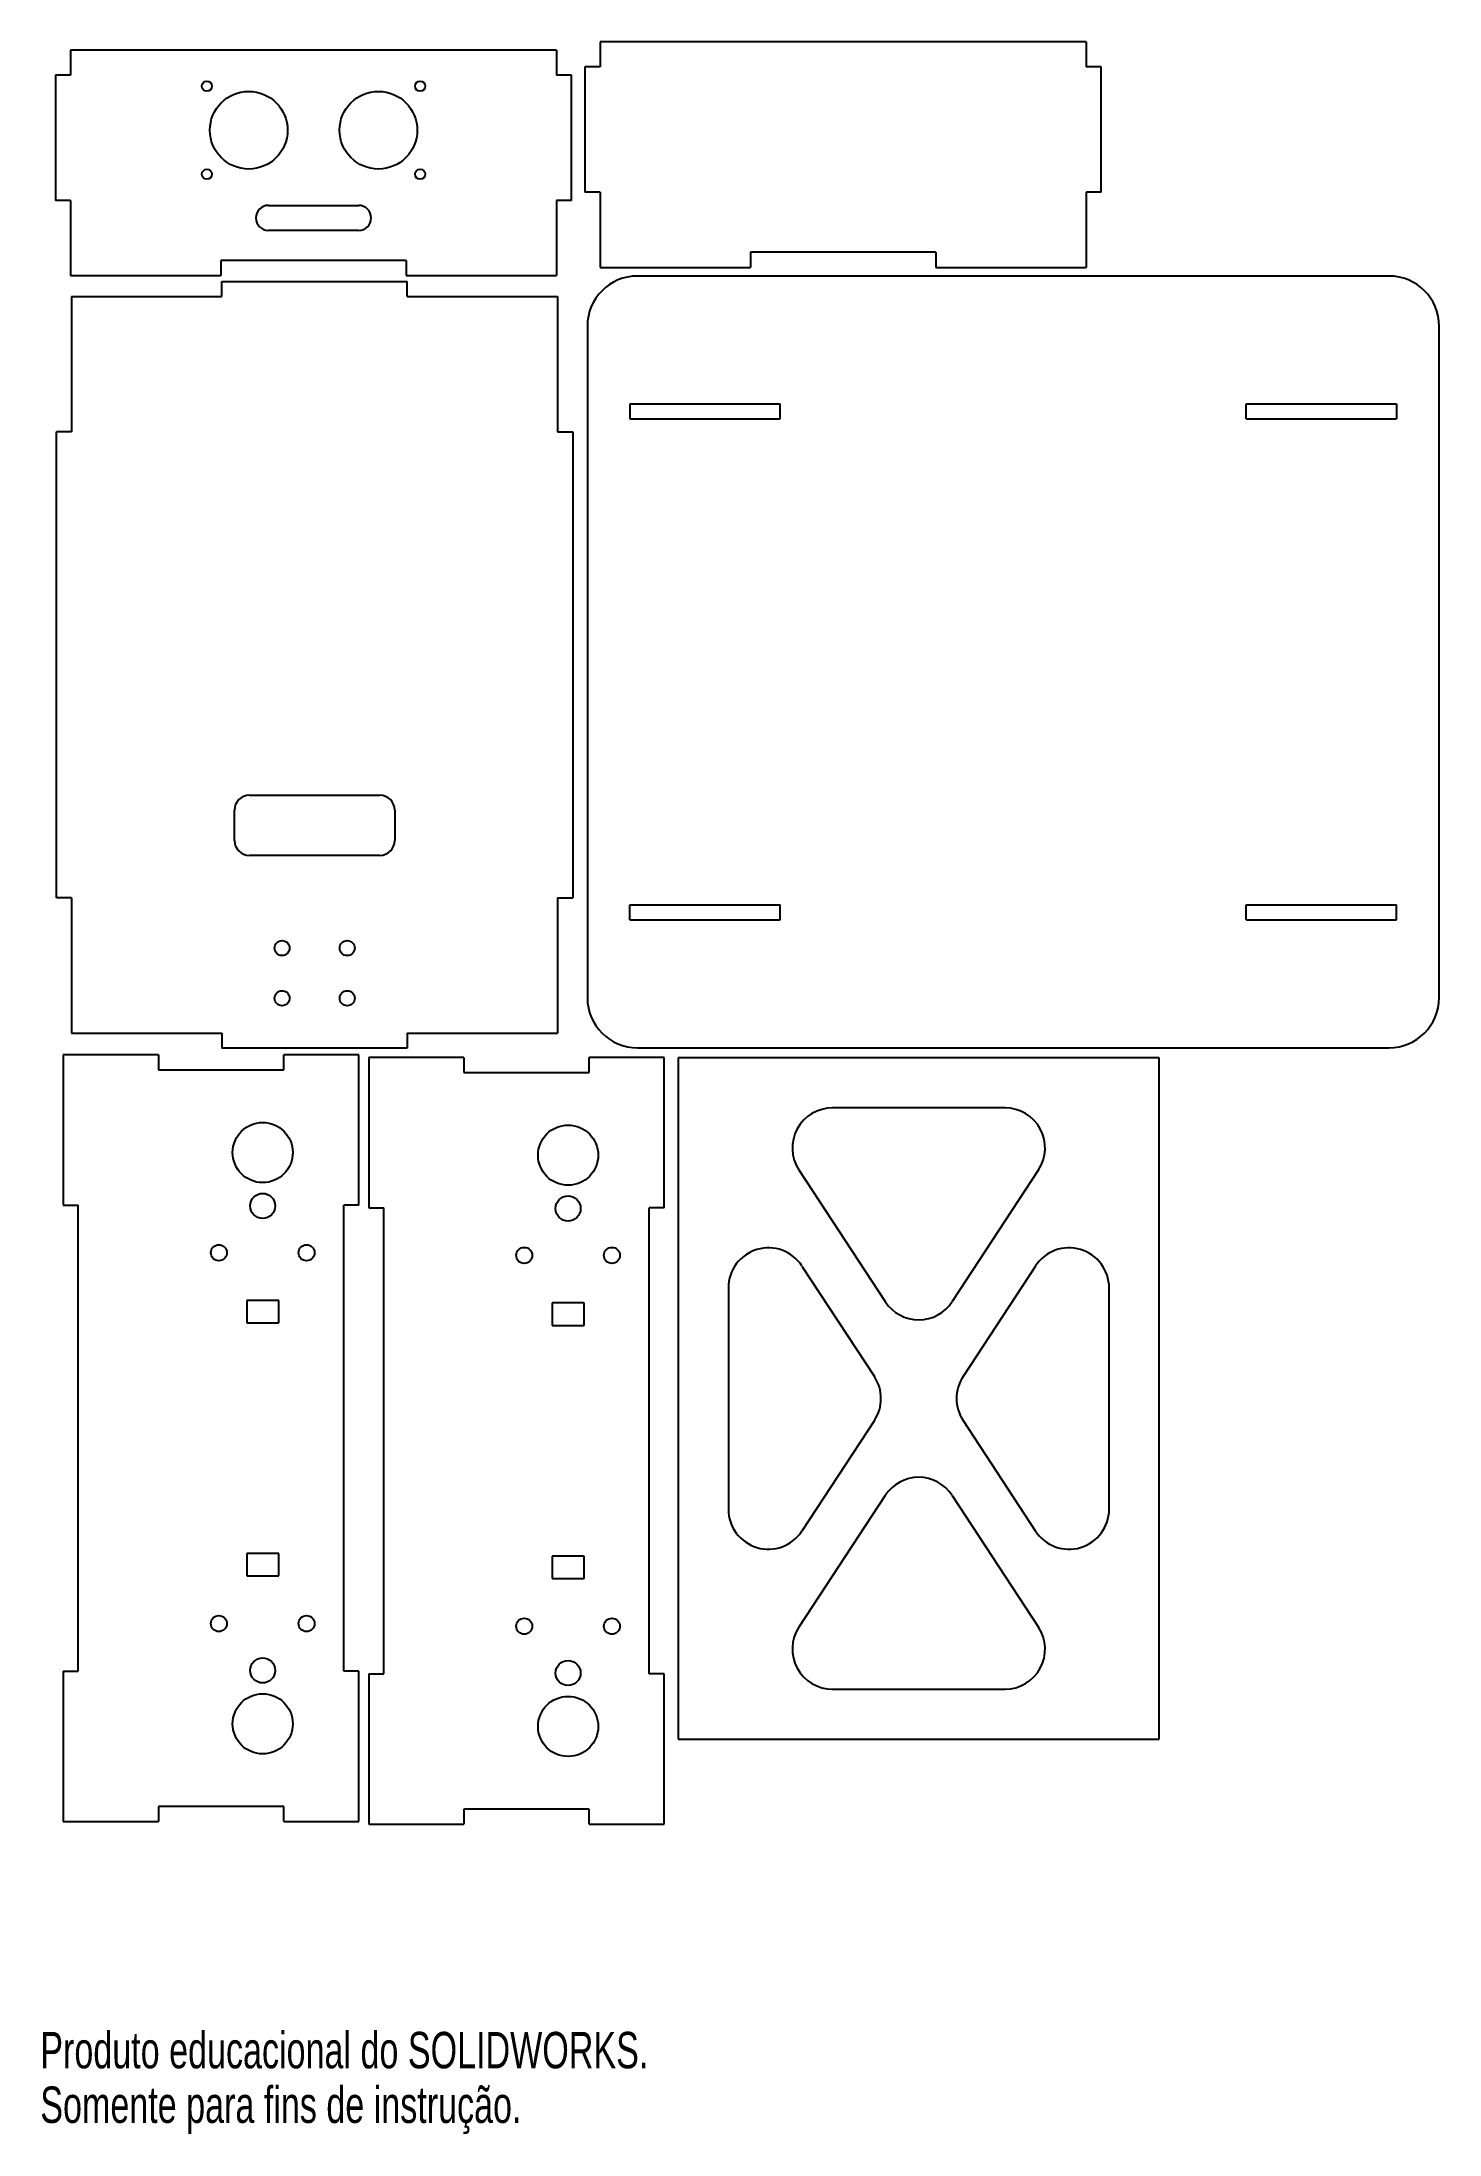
# Model space of a CAD drawing. Header units: millimetres. Extents: x 0 to 279, y 0 to 417.
import ezdxf

# ---------------------------------------------------------------- set-up
doc = ezdxf.new("R2010")
doc.units = ezdxf.units.MM
doc.styles.add('SLDTEXTSTYLE0', font='TXT', dxfattribs={"width": 0.7})

msp = doc.modelspace()

# ---------------------------------------------------------------- linework, layer by layer
at = {"color": 7, "linetype": 'Continuous', "lineweight": 25}
for p, q in [((6.04, 415.77), (6.04, 410.77)), ((103.04, 415.77), (6.04, 415.77)), ((103.04, 415.77), (103.04, 410.77)), ((111.71, 417.4), (111.71, 412.4)), ((208.71, 417.4), (111.71, 417.4)), ((208.71, 417.4), (208.71, 412.4)), ((3.04, 410.77), (3.04, 385.77)), ((6.04, 410.77), (3.04, 410.77)), ((106.04, 410.77), (103.04, 410.77)), ((106.04, 385.77), (106.04, 410.77)), ((108.71, 412.4), (108.71, 387.4)), ((111.71, 412.4), (108.71, 412.4)), ((211.71, 412.4), (208.71, 412.4)), ((211.71, 387.4), (211.71, 412.4)), ((6.04, 385.77), (3.04, 385.77)), ((6.04, 385.77), (6.04, 370.77)), ((45.54, 384.77), (63.54, 384.77)), ((106.04, 385.77), (103.04, 385.77)), ((103.04, 385.77), (103.04, 370.77)), ((111.71, 387.4), (108.71, 387.4)), ((111.71, 387.4), (111.71, 372.4)), ((211.71, 387.4), (208.71, 387.4)), ((208.71, 387.4), (208.71, 372.4)), ((63.54, 379.77), (45.54, 379.77)), ((73.04, 373.77), (36.04, 373.77)), ((36.04, 373.77), (36.04, 370.77)), ((73.04, 373.77), (73.04, 370.77)), ((111.71, 372.4), (141.71, 372.4)), ((178.71, 375.4), (141.71, 375.4)), ((141.71, 375.4), (141.71, 372.4)), ((178.71, 375.4), (178.71, 372.4)), ((178.71, 372.4), (208.71, 372.4)), ((6.04, 370.77), (36.04, 370.77)), ((36.25, 366.55), (36.25, 369.55)), ((36.25, 369.55), (73.25, 369.55)), ((73.04, 370.77), (103.04, 370.77)), ((73.25, 366.55), (73.25, 369.55)), ((269.18, 370.67), (119.18, 370.67)), ((6.25, 366.55), (6.25, 339.55)), ((6.25, 366.55), (36.25, 366.55)), ((73.25, 366.55), (103.25, 366.55)), ((103.25, 366.55), (103.25, 339.55)), ((109.18, 360.67), (109.18, 226.67)), ((279.18, 226.67), (279.18, 360.67)), ((117.68, 345.17), (147.68, 345.17)), ((117.68, 345.17), (117.68, 342.17)), ((147.68, 342.17), (147.68, 345.17)), ((240.68, 345.17), (270.68, 345.17)), ((240.68, 342.17), (240.68, 345.17)), ((270.68, 345.17), (270.68, 342.17)), ((6.25, 339.55), (3.25, 339.55)), ((3.25, 246.55), (3.25, 339.55)), ((103.25, 339.55), (106.25, 339.55)), ((106.25, 339.55), (106.25, 246.55)), ((117.68, 342.17), (147.68, 342.17)), ((240.68, 342.17), (270.68, 342.17)), ((38.75, 258.05), (38.75, 264.05)), ((41.75, 267.05), (67.75, 267.05)), ((70.75, 264.05), (70.75, 258.05)), ((67.75, 255.05), (41.75, 255.05)), ((6.25, 246.55), (3.25, 246.55)), ((6.25, 246.55), (6.25, 219.55)), ((103.25, 246.55), (106.25, 246.55)), ((103.25, 246.55), (103.25, 219.55)), ((117.68, 242.17), (117.68, 245.17)), ((117.68, 245.17), (147.68, 245.17)), ((147.68, 242.17), (147.68, 245.17)), ((240.68, 245.17), (270.68, 245.17)), ((240.68, 242.17), (240.68, 245.17)), ((270.68, 242.17), (270.68, 245.17)), ((117.68, 242.17), (147.68, 242.17)), ((240.68, 242.17), (270.68, 242.17)), ((6.25, 219.55), (36.25, 219.55)), ((36.25, 219.55), (36.25, 216.55)), ((73.25, 219.55), (103.25, 219.55)), ((73.25, 219.55), (73.25, 216.55)), ((4.59, 215.25), (4.59, 185.25)), ((23.59, 215.25), (4.59, 215.25)), ((23.59, 215.25), (23.59, 212.25)), ((73.25, 216.55), (36.25, 216.55)), ((48.59, 212.25), (48.59, 215.25)), ((63.59, 215.25), (48.59, 215.25)), ((63.59, 185.25), (63.59, 215.25)), ((65.54, 214.73), (65.54, 184.73)), ((84.54, 214.73), (65.54, 214.73)), ((84.54, 214.73), (84.54, 211.73)), ((109.54, 211.73), (109.54, 214.73)), ((124.54, 214.73), (109.54, 214.73)), ((119.18, 216.67), (269.18, 216.67)), ((124.54, 184.73), (124.54, 214.73)), ((127.32, 214.66), (127.32, 78.66)), ((223.32, 214.66), (127.32, 214.66)), ((223.32, 78.66), (223.32, 214.66)), ((23.59, 212.25), (48.59, 212.25)), ((84.54, 211.73), (109.54, 211.73)), ((192.54, 204.66), (158.1, 204.66)), ((151.41, 192.28), (168.63, 166)), ((199.23, 192.28), (182.01, 166)), ((4.59, 185.25), (7.59, 185.25)), ((7.59, 92.25), (7.59, 185.25)), ((63.59, 185.25), (60.59, 185.25)), ((60.59, 92.25), (60.59, 185.25)), ((65.54, 184.73), (68.54, 184.73)), ((68.54, 91.73), (68.54, 184.73)), ((124.54, 184.73), (121.54, 184.73)), ((121.54, 91.73), (121.54, 184.73)), ((152.01, 173.11), (166.47, 151.05)), ((198.63, 173.11), (184.17, 151.05)), ((137.32, 168.73), (137.32, 124.59)), ((213.32, 124.59), (213.32, 168.73)), ((47.59, 166.25), (41.19, 166.25)), ((41.19, 166.25), (41.19, 161.75)), ((47.59, 161.75), (47.59, 166.25)), ((108.54, 165.73), (102.14, 165.73)), ((102.14, 165.73), (102.14, 161.23)), ((108.54, 161.23), (108.54, 165.73)), ((41.19, 161.75), (47.59, 161.75)), ((102.14, 161.23), (108.54, 161.23)), ((166.47, 142.28), (152.01, 120.21)), ((184.17, 142.28), (198.63, 120.21)), ((168.63, 127.32), (151.41, 101.05)), ((182.01, 127.32), (199.23, 101.05)), ((41.19, 115.75), (41.19, 111.25)), ((47.59, 115.75), (41.19, 115.75)), ((47.59, 111.25), (47.59, 115.75)), ((102.14, 115.23), (102.14, 110.73)), ((108.54, 115.23), (102.14, 115.23)), ((108.54, 110.73), (108.54, 115.23)), ((41.19, 111.25), (47.59, 111.25)), ((102.14, 110.73), (108.54, 110.73)), ((4.59, 92.25), (4.59, 62.25)), ((4.59, 92.25), (7.59, 92.25)), ((63.59, 92.25), (60.59, 92.25)), ((63.59, 62.25), (63.59, 92.25)), ((65.54, 91.73), (65.54, 61.73)), ((65.54, 91.73), (68.54, 91.73)), ((124.54, 91.73), (121.54, 91.73)), ((124.54, 61.73), (124.54, 91.73)), ((158.1, 88.66), (192.54, 88.66)), ((127.32, 78.66), (223.32, 78.66)), ((48.59, 65.25), (23.59, 65.25)), ((23.59, 65.25), (23.59, 62.25)), ((48.59, 62.25), (48.59, 65.25)), ((109.54, 64.73), (84.54, 64.73)), ((84.54, 64.73), (84.54, 61.73)), ((109.54, 61.73), (109.54, 64.73)), ((4.59, 62.25), (23.59, 62.25)), ((48.59, 62.25), (63.59, 62.25)), ((65.54, 61.73), (84.54, 61.73)), ((109.54, 61.73), (124.54, 61.73))]:
    msp.add_line(p, q, dxfattribs=at)
for centre, radius in [((33.25, 408.56), 1), ((75.82, 408.56), 1), ((41.6, 399.77), 7.75), ((67.48, 399.77), 7.75), ((33.25, 390.98), 1), ((75.82, 390.98), 1), ((48.25, 236.55), 1.5), ((61.25, 236.55), 1.5), ((48.25, 226.55), 1.5), ((61.25, 226.55), 1.5), ((44.39, 195.75), 6), ((105.34, 195.23), 6), ((44.39, 185.1), 2.5), ((105.34, 184.58), 2.5), ((35.64, 175.75), 1.6), ((53.14, 175.75), 1.6), ((96.59, 175.23), 1.6), ((114.09, 175.23), 1.6), ((35.64, 101.75), 1.6), ((53.14, 101.75), 1.6), ((96.59, 101.23), 1.6), ((114.09, 101.23), 1.6), ((44.39, 92.4), 2.5), ((105.34, 91.88), 2.5), ((44.39, 81.75), 6), ((105.34, 81.23), 6)]:
    msp.add_circle(centre, radius, dxfattribs=at)
for centre, radius, start, end in [((45.54, 382.27), 2.5, 90, 270), ((63.54, 382.27), 2.5, 270, 90), ((119.18, 360.67), 10, 90, 180), ((269.18, 360.67), 10, 0, 90), ((41.75, 264.05), 3, 90, 180), ((67.75, 264.05), 3, 0, 90), ((41.75, 258.05), 3, 180, 270), ((67.75, 258.05), 3, 270, 0), ((119.18, 226.67), 10, 180, 270), ((269.18, 226.67), 10, 270, 0), ((158.1, 196.66), 8, 90, 213.2317), ((192.54, 196.66), 8, 326.7683, 90), ((145.32, 168.73), 8, 33.2317, 180), ((205.32, 168.73), 8, 0, 146.7683), ((175.32, 170.38), 8, 213.2317, 326.7683), ((159.78, 146.66), 8, 326.7683, 33.2317), ((190.86, 146.66), 8, 146.7683, 213.2317), ((175.32, 122.94), 8, 33.2317, 146.7683), ((145.32, 124.59), 8, 180, 326.7683), ((205.32, 124.59), 8, 213.2317, 0), ((158.1, 96.66), 8, 146.7683, 270), ((192.54, 96.66), 8, 270, 33.2317)]:
    msp.add_arc(centre, radius, start, end, dxfattribs=at)

# ---------------------------------------------------------------- texts
at = {"color": 7, "linetype": 'Continuous', "char_height": 7.266, "attachment_point": 1, "style": 'SLDTEXTSTYLE0'}
for s, insert in [('Produto educacional do SOLIDWORKS.', (0, 20.27)), ('Somente para fins de instrução.', (0, 9.37))]:
    msp.add_mtext(s, dxfattribs=dict(at, insert=insert))

doc.saveas('drawing.dxf')
